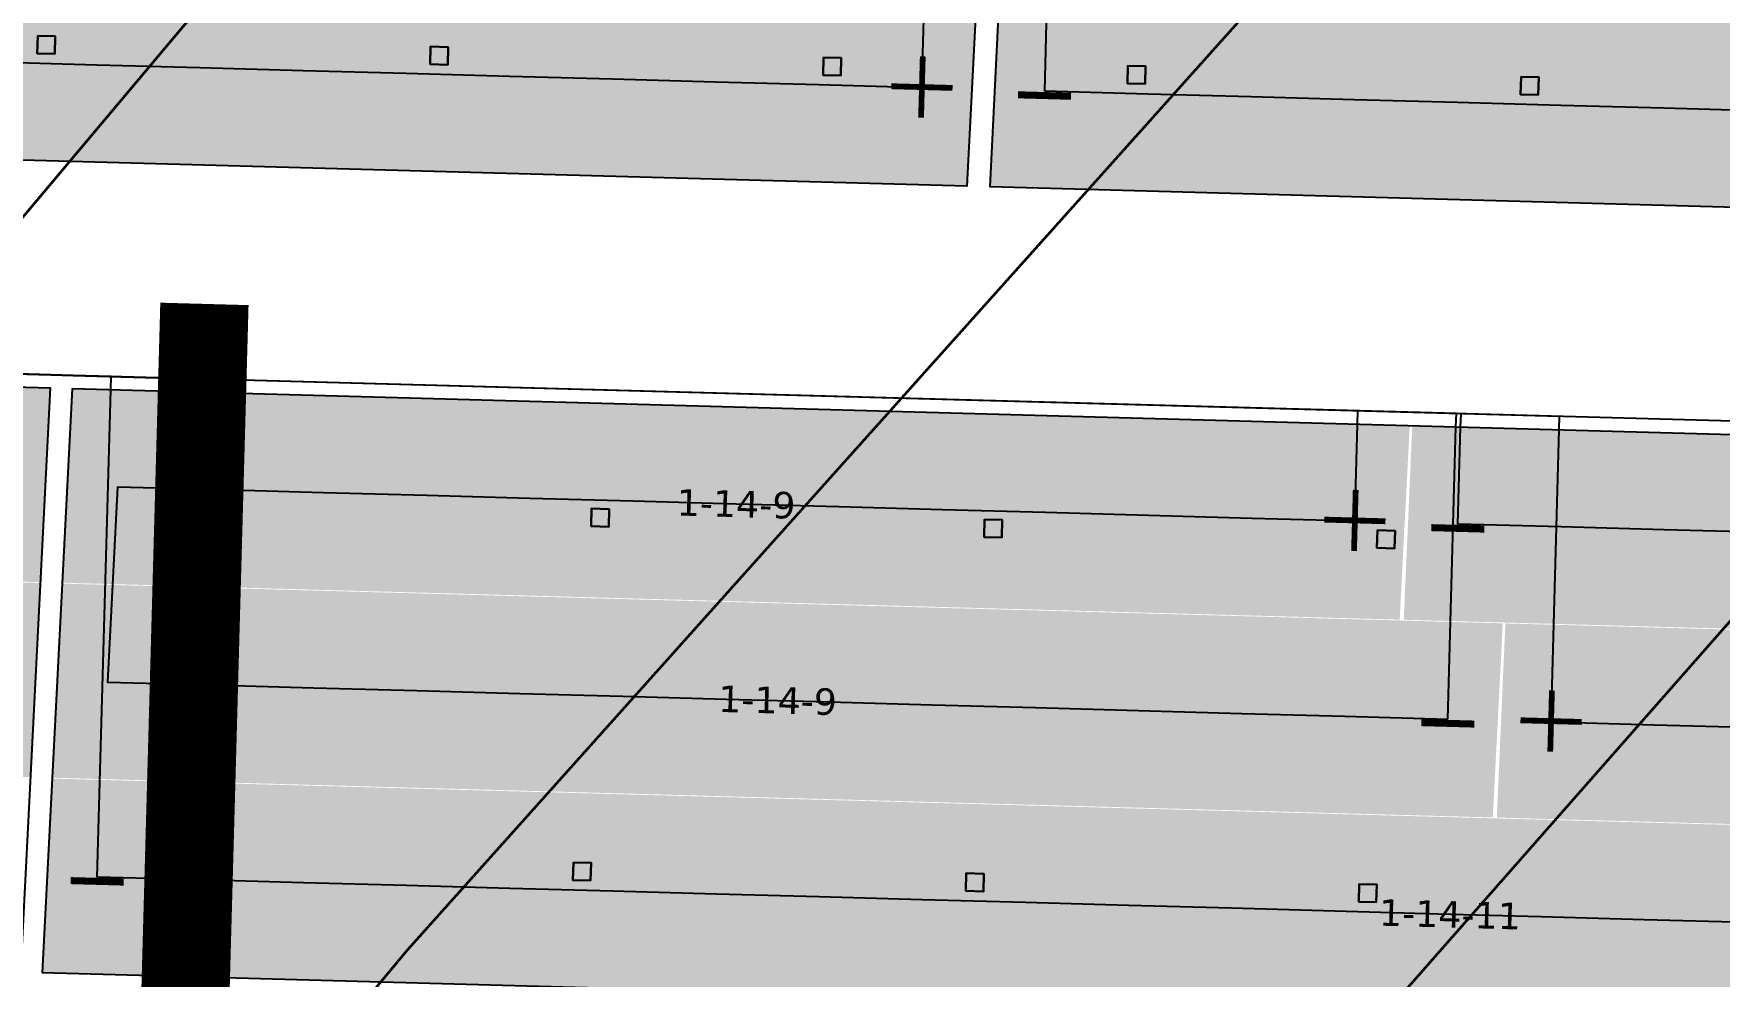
# Model space of a CAD drawing. Header units: metres. Extents: x 1477905 to 1478744, y 4202276 to 4202610.
# Drawn here: x 1478456.14 to 1478475.23, y 4202426.01 to 4202436.69 of the extents above; entities that cross this region are included whole.
import ezdxf

# ---------------------------------------------------------------- set-up
doc = ezdxf.new("R2010")
doc.units = ezdxf.units.M
doc.layers.add('Nouveau Terrain - CN - Courbes', color=22, linetype='Continuous', lineweight=0)
for name, color, linetype in [('PVcase Device Coloring', 7, 'Continuous'), ('PVcase Polarity Symbols', 7, 'Continuous'), ('PVcase Poles', 7, 'Continuous'), ('PVcase PV Modules (full frames)', 142, 'Continuous'), ('PVcase PV Modules (optimised)', 142, 'Continuous'), ('PVcase String Cables', 150, 'Continuous'), ('PVcase Stringing Numbers', 7, 'Continuous'), ('PVcase Strings', 92, 'Continuous'), ('PVcase Trenches', 7, 'Continuous')]:
    doc.layers.add(name, color=color, linetype=linetype)
doc.styles.get("Standard").update_dxf_attribs({"font": 'verdana.ttf'})
doc.styles.add('UBS-Style de texte', font='verdana.ttf')

# ---------------------------------------------------------------- blocks, each defined once
blk = doc.blocks.new('3P18@15DEG F FX ID2 PVBlock')
at = {"layer": 'PVcase PV Modules (optimised)', "color": 0}
blk.add_polyline3d([(0, 0, 1.773945735132677), (21.06698842950539, -0.5810537936249747, 1.773945735132684), (20.88445742833418, -7.198992669318526, 7.019385073192552e-15), (-0.182531001171211, -6.617938875693552, 0)], close=True, dxfattribs=at)

msp = doc.modelspace()

# ---------------------------------------------------------------- hatches: boundary and pattern name
at = {"layer": 'PVcase Device Coloring', "true_color": 0x1eec00, "transparency": 33554582}
for points in [[(1478435.10346122, 4202438.032741634), (1478434.990961875, 4202435.834628692), (1478466.710573231, 4202434.959762283), (1478466.823072577, 4202437.157875225)], [(1478467.072552169, 4202437.150994268), (1478466.980612468, 4202434.952314264), (1478498.769919615, 4202434.075525559), (1478498.861859315, 4202436.274205563)]]:
    msp.add_hatch(color=3, dxfattribs=at).paths.add_polyline_path(points, flags=0)
at = {"layer": 'PVcase Device Coloring', "true_color": 0x00ff40, "transparency": 33554582}
for points in [[(1478440.0127973, 4202433.125682625), (1478439.901172003, 4202430.927545574), (1478456.216612038, 4202430.477545408), (1478456.328237336, 4202432.675682458)], [(1478456.583138024, 4202432.668651978), (1478456.469852354, 4202430.470560722), (1478471.61335105, 4202430.052884157), (1478471.726636719, 4202432.250975412)], [(1478471.756076982, 4202432.250163413), (1478471.659186002, 4202430.051619972), (1478488.213130419, 4202429.59504156), (1478488.3100214, 4202431.793585001)], [(1478441.068844789, 4202430.885676772), (1478440.957219491, 4202428.687539722), (1478456.104496726, 4202428.269758941), (1478456.216122024, 4202430.467895991)], [(1478456.469355051, 4202430.460911507), (1478456.356069382, 4202428.262820251), (1478472.667439476, 4202427.812932338), (1478472.780725145, 4202430.011023593)], [(1478472.810165408, 4202430.010211593), (1478472.713274427, 4202427.811668153), (1478488.115814104, 4202427.386846919), (1478488.212705085, 4202429.585390359)], [(1478456.346182858, 4202428.253430002), (1478456.249291877, 4202426.054886562), (1478488.01849779, 4202425.178652277), (1478488.115388771, 4202427.377195718)]]:
    msp.add_hatch(color=100, dxfattribs=at).paths.add_polyline_path(points, flags=0)

# ---------------------------------------------------------------- linework, layer by layer
at = {"layer": 'Nouveau Terrain - CN - Courbes', "linetype": 'Continuous', "lineweight": 35}
for points in [[(1478371.904906568, 4202394.085181117, 69), (1478376.54700921, 4202394.075672243, 69), (1478391.539807126, 4202395.311456992, 69), (1478400.269800338, 4202397.321991656, 69), (1478408.689652274, 4202399.772030428, 69), (1478424.887139112, 4202406.04044107, 69), (1478438.98237093, 4202414.353590136, 69), (1478457.836714113, 4202436.769929189, 69), (1478460.210800517, 4202439.509695349, 69), (1478465.687096998, 4202446.209576218, 69), (1478472.501391835, 4202453.921978666, 69), (1478473.773514398, 4202455.135314297, 69), (1478475.676561897, 4202456.43033038, 69), (1478476.556634802, 4202457.597149555, 69), (1478477.221848826, 4202460.387904929, 69), (1478476.938526016, 4202460.801135812, 69), (1478475.746084739, 4202460.850672166, 69)], [(1478387.232329983, 4202386.094619704, 67), (1478390.908338942, 4202388.990672459, 67), (1478394.47325859, 4202390.825382657, 67), (1478403.84511512, 4202393.310762256, 67), (1478406.848609371, 4202393.746526284, 67), (1478419.865804031, 4202397.782705342, 67), (1478421.240200262, 4202398.136099674, 67), (1478435.962054715, 4202405.513392548, 67), (1478437.087439957, 4202405.888138734, 67), (1478450.501439546, 4202402.302026521, 67), (1478451.480135427, 4202402.868218603, 67), (1478459.843731548, 4202412.131789844, 67), (1478463.308035592, 4202416.60683128, 67), (1478463.581035824, 4202416.653115184, 67), (1478482.375803458, 4202438.020804289, 67), (1478497.450971379, 4202448.386024848, 67), (1478505.261635727, 4202457.458648583, 67), (1478506.615047561, 4202458.523228514, 67), (1478512.302633515, 4202459.35741089, 67)], [(1478382.674951955, 4202393.064972125, 68), (1478392.160012456, 4202393.915539281, 68), (1478408.572602311, 4202397.695391111, 68), (1478411.005924529, 4202398.345791377, 68), (1478424.425779848, 4202403.867494396, 68), (1478429.207365926, 4202406.60018896, 68), (1478439.759842597, 4202413.003954636, 68), (1478442.229096557, 4202413.551373658, 68), (1478448.473699888, 4202411.585819535, 68), (1478451.987202559, 4202415.68831224, 68), (1478451.533455446, 4202415.710749501, 68), (1478460.384080741, 4202426.321204039, 68), (1478480.902368245, 4202449.234239168, 68), (1478483.493196187, 4202452.662001734, 68), (1478486.112530289, 4202454.424431515, 68), (1478486.203066048, 4202455.292994858, 68), (1478486.093835264, 4202455.643218388, 68), (1478487.074422432, 4202456.74510361, 68), (1478488.47562959, 4202457.155392223, 68), (1478492.289136846, 4202457.795992169, 68)]]:
    msp.add_polyline3d(points, dxfattribs=at)
at = {"layer": 'PVcase Poles'}
for points in [[(1478456.182827306, 4202436.464047712, 68.12134081460593), (1478456.188341458, 4202436.663971684, 68.12134081460593), (1478456.188341458, 4202436.663971684, 70.42946429148071), (1478456.182827306, 4202436.464047712, 70.3756659904789), (1478456.182827306, 4202436.464047712, 68.12134081460593), (1478456.382751276, 4202436.45853356, 68.12134081460593), (1478456.382751276, 4202436.45853356, 70.35800807319953), (1478456.182827306, 4202436.464047712, 70.3756659904789), (1478456.382751276, 4202436.45853356, 70.35800807319953), (1478456.388265429, 4202436.658457532, 70.41180637420136), (1478456.388265429, 4202436.658457532, 68.12134081460593), (1478456.382751276, 4202436.45853356, 68.12134081460593), (1478456.388265429, 4202436.658457532, 68.12134081460593), (1478456.188341458, 4202436.663971684, 68.12134081460593), (1478456.388265429, 4202436.658457532, 68.12134081460593), (1478456.388265429, 4202436.658457532, 70.41180637420136), (1478456.188341458, 4202436.663971684, 70.42946429148071)], [(1478460.63281815, 4202436.341311419, 67.72940739073111), (1478460.638332302, 4202436.541235391, 67.72940739073111), (1478460.638332302, 4202436.541235391, 70.03642702928536), (1478460.63281815, 4202436.341311419, 69.98262872828354), (1478460.63281815, 4202436.341311419, 67.72940739073111), (1478460.832742121, 4202436.335797267, 67.72940739073111), (1478460.832742121, 4202436.335797267, 69.96497081100418), (1478460.63281815, 4202436.341311419, 69.98262872828354), (1478460.832742121, 4202436.335797267, 69.96497081100418), (1478460.838256273, 4202436.535721239, 70.01876911200601), (1478460.838256273, 4202436.535721239, 67.72940739073111), (1478460.832742121, 4202436.335797267, 67.72940739073111), (1478460.838256273, 4202436.535721239, 67.72940739073111), (1478460.638332302, 4202436.541235391, 67.72940739073111), (1478460.838256273, 4202436.535721239, 67.72940739073111), (1478460.838256273, 4202436.535721239, 70.01876911200601), (1478460.638332302, 4202436.541235391, 70.03642702928536)], [(1478465.082808994, 4202436.218575126, 67.3428387258666), (1478465.088323147, 4202436.418499098, 67.3428387258666), (1478465.088323147, 4202436.418499098, 69.64338976709003), (1478465.082808994, 4202436.218575126, 69.5895914660882), (1478465.082808994, 4202436.218575126, 67.3428387258666), (1478465.282732965, 4202436.213060974, 67.3428387258666), (1478465.282732965, 4202436.213060974, 69.57193354880884), (1478465.082808994, 4202436.218575126, 69.5895914660882), (1478465.282732965, 4202436.213060974, 69.57193354880884), (1478465.288247118, 4202436.412984946, 69.62573184981066), (1478465.288247118, 4202436.412984946, 67.3428387258666), (1478465.282732965, 4202436.213060974, 67.3428387258666), (1478465.288247118, 4202436.412984946, 67.3428387258666), (1478465.088323147, 4202436.418499098, 67.3428387258666), (1478465.288247118, 4202436.412984946, 67.3428387258666), (1478465.288247118, 4202436.412984946, 69.62573184981066), (1478465.088323147, 4202436.418499098, 69.64338976709003)], [(1478468.529581583, 4202436.123508844, 67.0504556573604), (1478468.535095735, 4202436.323432815, 67.0504556573604), (1478468.535095735, 4202436.323432815, 69.35102786013412), (1478468.529581583, 4202436.123508844, 69.2972632024523), (1478468.529581583, 4202436.123508844, 67.0504556573604), (1478468.729505553, 4202436.117994691, 67.0504556573604), (1478468.729505553, 4202436.117994691, 69.28109536379439), (1478468.529581583, 4202436.123508844, 69.2972632024523), (1478468.729505553, 4202436.117994691, 69.28109536379439), (1478468.735019706, 4202436.317918663, 69.3348600214762), (1478468.735019706, 4202436.317918663, 67.0504556573604), (1478468.729505553, 4202436.117994691, 67.0504556573604), (1478468.735019706, 4202436.317918663, 67.0504556573604), (1478468.535095735, 4202436.323432815, 67.0504556573604), (1478468.735019706, 4202436.317918663, 67.0504556573604), (1478468.735019706, 4202436.317918663, 69.3348600214762), (1478468.535095735, 4202436.323432815, 69.35102786013412)], [(1478472.982357016, 4202436.000695749, 66.66012658117215), (1478472.987871168, 4202436.200619721, 66.66012658117215), (1478472.987871168, 4202436.200619721, 68.9909321980295), (1478472.982357016, 4202436.000695749, 68.93716754034769), (1478472.982357016, 4202436.000695749, 66.66012658117215), (1478473.182280986, 4202435.995181597, 66.66012658117215), (1478473.182280986, 4202435.995181597, 68.92099970168977), (1478472.982357016, 4202436.000695749, 68.93716754034769), (1478473.182280986, 4202435.995181597, 68.92099970168977), (1478473.187795139, 4202436.195105569, 68.97476435937159), (1478473.187795139, 4202436.195105569, 66.66012658117215), (1478473.182280986, 4202435.995181597, 66.66012658117215), (1478473.187795139, 4202436.195105569, 66.66012658117215), (1478472.987871168, 4202436.200619721, 66.66012658117215), (1478473.187795139, 4202436.195105569, 66.66012658117215), (1478473.187795139, 4202436.195105569, 68.97476435937159), (1478472.987871168, 4202436.200619721, 68.9909321980295)], [(1478458.006699365, 4202431.232857496, 67.57535540852875), (1478458.012213517, 4202431.432781468, 67.57535540852875), (1478458.012213517, 4202431.432781468, 70.66064197944841), (1478458.006699365, 4202431.232857496, 70.6068372672337), (1478458.006699365, 4202431.232857496, 67.57535540852875), (1478458.206623336, 4202431.227343344, 67.57535540852875), (1478458.206623336, 4202431.227343344, 70.58890933844445), (1478458.006699365, 4202431.232857496, 70.6068372672337), (1478458.206623336, 4202431.227343344, 70.58890933844445), (1478458.212137488, 4202431.427267316, 70.64271405065917), (1478458.212137488, 4202431.427267316, 67.57535540852875), (1478458.206623336, 4202431.227343344, 67.57535540852875), (1478458.212137488, 4202431.427267316, 67.57535540852875), (1478458.012213517, 4202431.432781468, 67.57535540852875), (1478458.212137488, 4202431.427267316, 67.57535540852875), (1478458.212137488, 4202431.427267316, 70.64271405065917), (1478458.012213517, 4202431.432781468, 70.66064197944841)], [(1478462.456159961, 4202431.110135829, 67.18514980638582), (1478462.461674114, 4202431.310059801, 67.18514980638582), (1478462.461674114, 4202431.310059801, 70.26164223830975), (1478462.456159961, 4202431.110135829, 70.20783752609503), (1478462.456159961, 4202431.110135829, 67.18514980638582), (1478462.656083932, 4202431.104621677, 67.18514980638582), (1478462.656083932, 4202431.104621677, 70.18990959730579), (1478462.456159961, 4202431.110135829, 70.20783752609503), (1478462.656083932, 4202431.104621677, 70.18990959730579), (1478462.661598084, 4202431.304545648, 70.24371430952051), (1478462.661598084, 4202431.304545648, 67.18514980638582), (1478462.656083932, 4202431.104621677, 67.18514980638582), (1478462.661598084, 4202431.304545648, 67.18514980638582), (1478462.461674114, 4202431.310059801, 67.18514980638582), (1478462.661598084, 4202431.304545648, 67.18514980638582), (1478462.661598084, 4202431.304545648, 70.24371430952051), (1478462.461674114, 4202431.310059801, 70.26164223830975)], [(1478466.905620558, 4202430.987414161, 66.798414861586), (1478466.91113471, 4202431.187338132, 66.798414861586), (1478466.91113471, 4202431.187338132, 69.86264249691833), (1478466.905620558, 4202430.987414161, 69.80883778470361), (1478466.905620558, 4202430.987414161, 66.798414861586), (1478467.105544528, 4202430.981900008, 66.798414861586), (1478467.105544528, 4202430.981900008, 69.79090985591438), (1478466.905620558, 4202430.987414161, 69.80883778470361), (1478467.105544528, 4202430.981900008, 69.79090985591438), (1478467.111058681, 4202431.18182398, 69.84471456812909), (1478467.111058681, 4202431.18182398, 66.798414861586), (1478467.105544528, 4202430.981900008, 66.798414861586), (1478467.111058681, 4202431.18182398, 66.798414861586), (1478466.91113471, 4202431.187338132, 66.798414861586), (1478467.111058681, 4202431.18182398, 66.798414861586), (1478467.111058681, 4202431.18182398, 69.84471456812909), (1478466.91113471, 4202431.187338132, 69.86264249691833)], [(1478471.355081154, 4202430.864692493, 66.40659725672454), (1478471.360595307, 4202431.064616465, 66.40659725672454), (1478471.360595307, 4202431.064616465, 69.46364275576053), (1478471.355081154, 4202430.864692493, 69.40983804354582), (1478471.355081154, 4202430.864692493, 66.40659725672454), (1478471.555005125, 4202430.859178341, 66.40659725672454), (1478471.555005125, 4202430.859178341, 69.39191011475657), (1478471.355081154, 4202430.864692493, 69.40983804354582), (1478471.555005125, 4202430.859178341, 69.39191011475657), (1478471.560519277, 4202431.059102313, 69.4457148269713), (1478471.560519277, 4202431.059102313, 66.40659725672454), (1478471.555005125, 4202430.859178341, 66.40659725672454), (1478471.560519277, 4202431.059102313, 66.40659725672454), (1478471.360595307, 4202431.064616465, 66.40659725672454), (1478471.560519277, 4202431.059102313, 66.40659725672454), (1478471.560519277, 4202431.059102313, 69.4457148269713), (1478471.360595307, 4202431.064616465, 69.46364275576053)], [(1478457.800194571, 4202427.226027812, 67.29361455257305), (1478457.805708723, 4202427.425951784, 67.29361455257305), (1478457.805708723, 4202427.425951784, 69.59018984757584), (1478457.800194571, 4202427.226027812, 69.53638513536113), (1478457.800194571, 4202427.226027812, 67.29361455257305), (1478458.000118542, 4202427.22051366, 67.29361455257305), (1478458.000118542, 4202427.22051366, 69.51845720657188), (1478457.800194571, 4202427.226027812, 69.53638513536113), (1478458.000118542, 4202427.22051366, 69.51845720657188), (1478458.005632694, 4202427.420437631, 69.5722619187866), (1478458.005632694, 4202427.420437631, 67.29361455257305), (1478458.000118542, 4202427.22051366, 67.29361455257305), (1478458.005632694, 4202427.420437631, 67.29361455257305), (1478457.805708723, 4202427.425951784, 67.29361455257305), (1478458.005632694, 4202427.420437631, 67.29361455257305), (1478458.005632694, 4202427.420437631, 69.5722619187866), (1478457.805708723, 4202427.425951784, 69.59018984757584)], [(1478462.249655167, 4202427.103306144, 66.89970815384245), (1478462.255169319, 4202427.303230116, 66.89970815384245), (1478462.255169319, 4202427.303230116, 69.19119010645632), (1478462.249655167, 4202427.103306144, 69.13738539424159), (1478462.249655167, 4202427.103306144, 66.89970815384245), (1478462.449579138, 4202427.097791992, 66.89970815384245), (1478462.449579138, 4202427.097791992, 69.11945746545236), (1478462.249655167, 4202427.103306144, 69.13738539424159), (1478462.449579138, 4202427.097791992, 69.11945746545236), (1478462.45509329, 4202427.297715964, 69.17326217766707), (1478462.45509329, 4202427.297715964, 66.89970815384245), (1478462.449579138, 4202427.097791992, 66.89970815384245), (1478462.45509329, 4202427.297715964, 66.89970815384245), (1478462.255169319, 4202427.303230116, 66.89970815384245), (1478462.45509329, 4202427.297715964, 66.89970815384245), (1478462.45509329, 4202427.297715964, 69.17326217766707), (1478462.255169319, 4202427.303230116, 69.19119010645632)], [(1478466.699115763, 4202426.980584476, 66.51063092142809), (1478466.704629916, 4202427.180508448, 66.51063092142809), (1478466.704629916, 4202427.180508448, 68.7921903650649), (1478466.699115763, 4202426.980584476, 68.73838565285018), (1478466.699115763, 4202426.980584476, 66.51063092142809), (1478466.899039734, 4202426.975070324, 66.51063092142809), (1478466.899039734, 4202426.975070324, 68.72045772406094), (1478466.699115763, 4202426.980584476, 68.73838565285018), (1478466.899039734, 4202426.975070324, 68.72045772406094), (1478466.904553886, 4202427.174994295, 68.77426243627565), (1478466.904553886, 4202427.174994295, 66.51063092142809), (1478466.899039734, 4202426.975070324, 66.51063092142809), (1478466.904553886, 4202427.174994295, 66.51063092142809), (1478466.704629916, 4202427.180508448, 66.51063092142809), (1478466.904553886, 4202427.174994295, 66.51063092142809), (1478466.904553886, 4202427.174994295, 68.77426243627565), (1478466.704629916, 4202427.180508448, 68.7921903650649)], [(1478471.14857636, 4202426.857862809, 66.11986949573281), (1478471.154090512, 4202427.05778678, 66.11986949573281), (1478471.154090512, 4202427.05778678, 68.39319062390709), (1478471.14857636, 4202426.857862809, 68.33938591169237), (1478471.14857636, 4202426.857862809, 66.11986949573281), (1478471.34850033, 4202426.852348656, 66.11986949573281), (1478471.34850033, 4202426.852348656, 68.32145798290314), (1478471.14857636, 4202426.857862809, 68.33938591169237), (1478471.34850033, 4202426.852348656, 68.32145798290314), (1478471.354014483, 4202427.052272628, 68.37526269511785), (1478471.354014483, 4202427.052272628, 66.11986949573281), (1478471.34850033, 4202426.852348656, 66.11986949573281), (1478471.354014483, 4202427.052272628, 66.11986949573281), (1478471.154090512, 4202427.05778678, 66.11986949573281), (1478471.354014483, 4202427.052272628, 66.11986949573281), (1478471.354014483, 4202427.052272628, 68.37526269511785), (1478471.154090512, 4202427.05778678, 68.39319062390709)]]:
    msp.add_polyline3d(points, dxfattribs=at)
at = {"layer": 'PVcase String Cables'}
for points in [[(1478466.202234672, 4202436.074390801, 69.45997681481884), (1478466.354432611, 4202441.592558391, 70.94488149424174), (1478466.358568226, 4202441.742501431, 70.94519358200799), (1478446.071371821, 4202442.30204758, 72.73702291638509), (1478445.803564531, 4202442.309434039, 72.7605010587794), (1478424.80088421, 4202442.888714124, 74.40594292057258), (1478424.494120179, 4202442.897175059, 74.4256693087413), (1478403.45013783, 4202443.477594306, 75.41032428569103), (1478403.18036219, 4202443.485035054, 75.42080560662806), (1478382.126851171, 4202444.065717114, 76.17453442216315), (1478381.840358193, 4202444.073618948, 76.18314753144931), (1478360.775929468, 4202444.654602132, 76.51166850085247), (1478360.522577693, 4202444.66158989, 76.51189248825186), (1478339.881851294, 4202445.230886836, 76.79454619839572)], [(1478467.592568268, 4202436.036043668, 69.3423383011545), (1478467.744766206, 4202441.55421126, 70.82631438061088), (1478467.748901822, 4202441.704154299, 70.8265761828714), (1478467.306336876, 4202441.716360792, 70.86236638150851), (1478467.056728063, 4202441.723245313, 70.88352989767803), (1478446.071371821, 4202442.30204758, 72.73702291638509), (1478445.803564531, 4202442.309434039, 72.7605010587794), (1478424.80088421, 4202442.888714124, 74.40594292057258), (1478424.494120179, 4202442.897175059, 74.4256693087413), (1478403.45013783, 4202443.477594306, 75.41032428569103), (1478403.18036219, 4202443.485035054, 75.42080560662806), (1478382.126851171, 4202444.065717114, 76.17453442216315), (1478381.840358193, 4202444.073618948, 76.18314753144931), (1478360.775929468, 4202444.654602132, 76.51166850085247), (1478360.522577693, 4202444.66158989, 76.51189248825186), (1478339.881851294, 4202445.230886836, 76.79454619839572)], [(1478471.105472927, 4202431.167499976, 69.51253268815657), (1478471.13580599, 4202432.267271261, 69.80850958866061), (1478471.139941606, 4202432.4172143, 69.80883125548007), (1478456.590860719, 4202432.818496075, 71.11350164944335), (1478456.335846844, 4202432.825529675, 71.13655079202223), (1478435.347755606, 4202433.404407375, 72.95878892239764), (1478435.040720615, 4202433.412875784, 72.9812509305466), (1478414.005574829, 4202433.993051308, 74.13955276937888), (1478413.72650541, 4202434.00074839, 74.15125363802694), (1478392.675444939, 4202434.581362861, 74.97062224059476), (1478392.399086598, 4202434.588985168, 74.9808703422818), (1478371.338314589, 4202435.169867496, 75.49281086919423), (1478371.060540808, 4202435.177528843, 75.49677146963754), (1478349.994391164, 4202435.758559492, 75.68483412742162), (1478349.745420294, 4202435.765426419, 75.69530974273171), (1478339.660408163, 4202436.043583617, 76.0200912943735)], [(1478472.159561353, 4202428.927548157, 68.81799223616373), (1478472.250826854, 4202432.236517596, 69.70852150547911), (1478472.254962469, 4202432.386460635, 69.708843172299), (1478456.590860719, 4202432.818496074, 71.11350164943906), (1478456.335846844, 4202432.825529674, 71.13655079201813), (1478435.347755606, 4202433.404407375, 72.95878892239764), (1478435.040720615, 4202433.412875784, 72.9812509305466), (1478414.005574829, 4202433.993051307, 74.1395527693767), (1478413.72650541, 4202434.00074839, 74.15125363802694), (1478392.675444939, 4202434.581362861, 74.97062224059476), (1478392.399086598, 4202434.588985168, 74.9808703422818), (1478371.338314589, 4202435.169867496, 75.49281086919423), (1478371.060540808, 4202435.177528843, 75.49677146963754), (1478349.994391164, 4202435.758559492, 75.68483412742162), (1478349.745420294, 4202435.765426419, 75.69530974273171), (1478339.660408163, 4202436.043583617, 76.0200912943735)], [(1478503.128136204, 4202430.284275019, 67.40841836694196), (1478503.158469266, 4202431.384046304, 67.70355591983987), (1478503.162604882, 4202431.533989356, 67.70364930231757), (1478499.099031662, 4202431.646067767, 67.89970803800979), (1478498.849660655, 4202431.65294573, 67.91239470140185), (1478477.822503746, 4202432.232900911, 69.20775154736258), (1478477.573716408, 4202432.239762777, 69.2318906520581), (1478456.590860719, 4202432.818496075, 71.11350164944335), (1478456.335846844, 4202432.825529675, 71.13655079202223), (1478435.347755606, 4202433.404407376, 72.95878892240175), (1478435.040720615, 4202433.412875784, 72.9812509305466), (1478414.005574829, 4202433.993051308, 74.13955276937888), (1478413.72650541, 4202434.00074839, 74.15125363802694), (1478392.675444939, 4202434.581362861, 74.97062224059476), (1478392.399086598, 4202434.588985168, 74.9808703422818), (1478371.338314589, 4202435.169867496, 75.49281086919423), (1478371.060540808, 4202435.177528843, 75.49677146963754), (1478349.994391164, 4202435.758559492, 75.68483412742162), (1478349.745420294, 4202435.765426419, 75.69530974273171), (1478339.660408163, 4202436.043583617, 76.0200912943735)], [(1478504.20988004, 4202428.043560429, 66.7604203714471), (1478504.30114554, 4202431.352529868, 67.64842422825078), (1478504.305281156, 4202431.50247292, 67.64851761072848), (1478499.099031662, 4202431.646067766, 67.89970803800797), (1478498.849660655, 4202431.65294573, 67.91239470140185), (1478477.822503746, 4202432.232900911, 69.20775154736258), (1478477.573716408, 4202432.239762776, 69.2318906520538), (1478456.590860719, 4202432.818496075, 71.11350164944335), (1478456.335846844, 4202432.825529674, 71.13655079201813), (1478435.347755606, 4202433.404407375, 72.95878892239764), (1478435.040720615, 4202433.412875784, 72.9812509305466), (1478414.005574829, 4202433.993051307, 74.1395527693767), (1478413.72650541, 4202434.00074839, 74.15125363802694), (1478392.675444939, 4202434.581362861, 74.97062224059476), (1478392.399086598, 4202434.588985168, 74.9808703422818), (1478371.338314589, 4202435.169867496, 75.49281086919423), (1478371.060540808, 4202435.177528843, 75.49677146963754), (1478349.994391164, 4202435.758559492, 75.68483412742162), (1478349.745420294, 4202435.765426419, 75.69530974273171), (1478339.660408163, 4202436.043583617, 76.0200912943735)], [(1478505.381072772, 4202428.011257474, 66.70391282185143), (1478505.472338272, 4202431.320226913, 67.59191667841536), (1478505.476473888, 4202431.470169966, 67.59201006088365), (1478499.099031662, 4202431.646067767, 67.89970803800979), (1478498.849660655, 4202431.65294573, 67.91239470140185), (1478477.822503746, 4202432.232900911, 69.20775154736258), (1478477.573716408, 4202432.239762776, 69.2318906520538), (1478456.590860719, 4202432.818496075, 71.11350164944335), (1478456.335846844, 4202432.825529675, 71.13655079202223), (1478435.347755606, 4202433.404407376, 72.95878892240175), (1478435.040720615, 4202433.412875784, 72.9812509305466), (1478414.005574829, 4202433.993051308, 74.13955276937888), (1478413.72650541, 4202434.00074839, 74.15125363802694), (1478392.675444939, 4202434.581362861, 74.97062224059476), (1478392.399086598, 4202434.588985168, 74.9808703422818), (1478371.338314589, 4202435.169867496, 75.49281086919423), (1478371.060540808, 4202435.177528843, 75.49677146963754), (1478349.994391164, 4202435.758559492, 75.68483412742162), (1478349.745420294, 4202435.765426419, 75.69530974273171), (1478339.660408163, 4202436.043583617, 76.0200912943735)], [(1478504.299328936, 4202430.251972063, 67.35191081709532), (1478504.329661999, 4202431.351743349, 67.64704836997078), (1478504.333797615, 4202431.501686401, 67.64714175244835), (1478499.099031662, 4202431.646067766, 67.89970803800797), (1478498.849660655, 4202431.65294573, 67.91239470140185), (1478477.822503746, 4202432.232900911, 69.20775154736258), (1478477.573716408, 4202432.239762776, 69.2318906520538), (1478456.590860719, 4202432.818496074, 71.11350164943906), (1478456.335846844, 4202432.825529674, 71.13655079201813), (1478435.347755606, 4202433.404407375, 72.95878892239764), (1478435.040720615, 4202433.412875784, 72.9812509305466), (1478414.005574829, 4202433.993051307, 74.1395527693767), (1478413.72650541, 4202434.00074839, 74.15125363802694), (1478392.675444939, 4202434.581362861, 74.97062224059476), (1478392.399086598, 4202434.588985168, 74.9808703422818), (1478371.338314589, 4202435.169867496, 75.49281086919423), (1478371.060540808, 4202435.177528843, 75.49677146963754), (1478349.994391164, 4202435.758559492, 75.68483412742162), (1478349.745420294, 4202435.765426419, 75.69530974273171), (1478339.660408163, 4202436.043583617, 76.0200912943735)], [(1478473.327432751, 4202428.895336809, 68.7132648483956), (1478473.418698252, 4202432.204306247, 69.60379411758346), (1478473.422833868, 4202432.354249287, 69.6041157844115), (1478456.590860719, 4202432.818496075, 71.11350164944335), (1478456.335846844, 4202432.825529675, 71.13655079202223), (1478435.347755606, 4202433.404407376, 72.95878892240175), (1478435.040720615, 4202433.412875784, 72.9812509305466), (1478414.005574829, 4202433.993051308, 74.13955276937888), (1478413.72650541, 4202434.00074839, 74.15125363802694), (1478392.675444939, 4202434.581362861, 74.97062224059476), (1478392.399086598, 4202434.588985168, 74.9808703422818), (1478371.338314589, 4202435.169867496, 75.49281086919423), (1478371.060540808, 4202435.177528843, 75.49677146963754), (1478349.994391164, 4202435.758559492, 75.68483412742162), (1478349.745420294, 4202435.765426419, 75.69530974273171), (1478339.660408163, 4202436.043583617, 76.0200912943735)], [(1478472.273344326, 4202431.135288628, 69.40780530026322), (1478472.303677388, 4202432.235059912, 69.70378220076726), (1478472.307813004, 4202432.385002952, 69.70410386759103), (1478456.590860719, 4202432.818496075, 71.11350164944335), (1478456.335846844, 4202432.825529675, 71.13655079202223), (1478435.347755606, 4202433.404407376, 72.95878892240175), (1478435.040720615, 4202433.412875784, 72.9812509305466), (1478414.005574829, 4202433.993051308, 74.13955276937888), (1478413.72650541, 4202434.00074839, 74.15125363802694), (1478392.675444939, 4202434.581362861, 74.97062224059476), (1478392.399086598, 4202434.588985168, 74.9808703422818), (1478371.338314589, 4202435.169867496, 75.49281086919423), (1478371.060540808, 4202435.177528843, 75.49677146963754), (1478349.994391164, 4202435.758559492, 75.68483412742162), (1478349.745420294, 4202435.765426419, 75.69530974273171), (1478339.660408163, 4202436.043583617, 76.0200912943735)], [(1478519.345936662, 4202425.415210378, 65.43433177781404), (1478519.4981346, 4202430.933377972, 66.91520193849198), (1478519.502270217, 4202431.083321031, 66.91529532097287), (1478499.099031662, 4202431.646067767, 67.89970803800979), (1478498.849660655, 4202431.65294573, 67.91239470140185), (1478477.822503746, 4202432.232900911, 69.20775154736258), (1478477.573716408, 4202432.239762776, 69.2318906520538), (1478456.590860719, 4202432.818496075, 71.11350164944335), (1478456.335846844, 4202432.825529675, 71.13655079202223), (1478435.347755606, 4202433.404407375, 72.95878892239764), (1478435.040720615, 4202433.412875784, 72.9812509305466), (1478414.005574829, 4202433.993051308, 74.13955276937888), (1478413.72650541, 4202434.00074839, 74.15125363802694), (1478392.675444939, 4202434.581362861, 74.97062224059476), (1478392.399086598, 4202434.588985168, 74.9808703422818), (1478371.338314589, 4202435.169867496, 75.49281086919423), (1478371.060540808, 4202435.177528843, 75.49677146963754), (1478349.994391164, 4202435.758559492, 75.68483412742162), (1478349.745420294, 4202435.765426419, 75.69530974273171), (1478339.660408163, 4202436.043583617, 76.0200912943735)], [(1478488.671567579, 4202426.261247706, 67.04767020350816), (1478488.823765517, 4202431.779415296, 68.52962298573195), (1478488.827901133, 4202431.929358342, 68.52977511384454), (1478477.822503746, 4202432.232900911, 69.20775154736258), (1478477.573716408, 4202432.239762776, 69.2318906520538), (1478456.590860719, 4202432.818496075, 71.11350164944335), (1478456.335846844, 4202432.825529675, 71.13655079202223), (1478435.347755606, 4202433.404407375, 72.95878892239764), (1478435.040720615, 4202433.412875784, 72.9812509305466), (1478414.005574829, 4202433.993051308, 74.13955276937888), (1478413.72650541, 4202434.00074839, 74.15125363802694), (1478392.675444939, 4202434.581362861, 74.97062224059476), (1478392.399086598, 4202434.588985168, 74.9808703422818), (1478371.338314589, 4202435.169867496, 75.49281086919423), (1478371.060540808, 4202435.177528843, 75.49677146963754), (1478349.994391164, 4202435.758559492, 75.68483412742162), (1478349.745420294, 4202435.765426419, 75.69530974273171), (1478339.660408163, 4202436.043583617, 76.0200912943735)], [(1478487.501230447, 4202426.293527062, 67.11976764478585), (1478487.653428385, 4202431.811694654, 68.60172042727548), (1478487.657564001, 4202431.961637698, 68.60187255538574), (1478477.822503746, 4202432.232900912, 69.20775154736509), (1478477.573716408, 4202432.239762777, 69.2318906520581), (1478456.590860719, 4202432.818496075, 71.11350164944335), (1478456.335846844, 4202432.825529675, 71.13655079202223), (1478435.347755606, 4202433.404407376, 72.95878892240175), (1478435.040720615, 4202433.412875784, 72.9812509305466), (1478414.005574829, 4202433.993051308, 74.13955276937888), (1478413.72650541, 4202434.00074839, 74.15125363802694), (1478392.675444939, 4202434.581362861, 74.97062224059476), (1478392.399086598, 4202434.588985168, 74.9808703422818), (1478371.338314589, 4202435.169867496, 75.49281086919423), (1478371.060540808, 4202435.177528843, 75.49677146963754), (1478349.994391164, 4202435.758559492, 75.68483412742162), (1478349.745420294, 4202435.765426419, 75.69530974273171), (1478339.660408163, 4202436.043583617, 76.0200912943735)], [(1478456.863450201, 4202427.138555218, 69.5896352150162), (1478457.015648139, 4202432.656722809, 71.0747168528671), (1478457.019783755, 4202432.806665841, 71.07503851967732), (1478456.590860719, 4202432.818496074, 71.11350164943906), (1478456.335846843, 4202432.825529673, 71.13655079203423), (1478435.347755606, 4202433.404407375, 72.95878892241375), (1478435.040720615, 4202433.412875783, 72.98125093054442), (1478414.005574829, 4202433.993051307, 74.1395527693767), (1478413.72650541, 4202434.000748389, 74.15125363802557), (1478392.675444939, 4202434.58136286, 74.9706222405934), (1478392.399086598, 4202434.588985168, 74.98087034228746), (1478371.338314589, 4202435.169867496, 75.49281086919423), (1478371.060540808, 4202435.177528842, 75.4967714696373), (1478349.994391164, 4202435.758559492, 75.68483412742162), (1478349.745420294, 4202435.765426419, 75.69530974273171), (1478339.660408163, 4202436.043583617, 76.0200912943735)], [(1478339.660408163, 4202436.043583617, 76.0200912943735), (1478349.745420294, 4202435.765426419, 75.69530974273171), (1478349.994391164, 4202435.758559492, 75.68483412742162), (1478371.060540808, 4202435.177528843, 75.49677146963754), (1478371.338314589, 4202435.169867496, 75.49281086919423), (1478392.399086598, 4202434.588985168, 74.9808703422818), (1478392.675444939, 4202434.581362861, 74.97062224059476), (1478413.72650541, 4202434.00074839, 74.15125363802694), (1478414.005574829, 4202433.993051308, 74.13955276937888), (1478435.040720615, 4202433.412875784, 72.9812509305466), (1478435.347755606, 4202433.404407376, 72.95878892240175), (1478456.335846844, 4202432.825529675, 71.13655079202223), (1478456.590860719, 4202432.818496075, 71.11350164944335), (1478457.953405293, 4202432.780915398, 70.99131719120633), (1478457.953405293, 4202432.780915398, 67.89605322179095), (1478457.890513572, 4202430.50068047, 67.73212957208149), (1478457.827621851, 4202428.220445542, 67.56652980284153), (1478457.76473013, 4202425.940210612, 67.4035491288363), (1478457.70183841, 4202423.659975684, 67.24089141096175), (1478457.795126071, 4202423.657402694, 67.23245190847813), (1478457.795126071, 4202423.657402694, 70.33546205716722), (1478472.335994561, 4202423.256347399, 68.9596465500219), (1478472.331858946, 4202423.106404414, 68.95928860253052), (1478472.301525884, 4202422.006633131, 68.66317808742124)], [(1478339.660408163, 4202436.043583617, 76.0200912943735), (1478349.745420294, 4202435.765426419, 75.69530974273171), (1478349.994391164, 4202435.758559492, 75.68483412742162), (1478371.060540808, 4202435.177528843, 75.49677146963754), (1478371.338314589, 4202435.169867496, 75.49281086919423), (1478392.399086598, 4202434.588985168, 74.9808703422818), (1478392.675444939, 4202434.581362861, 74.97062224059476), (1478413.72650541, 4202434.00074839, 74.15125363802694), (1478414.005574829, 4202433.993051308, 74.13955276937888), (1478435.040720615, 4202433.412875784, 72.9812509305466), (1478435.347755606, 4202433.404407376, 72.95878892240175), (1478456.335846844, 4202432.825529675, 71.13655079202223), (1478456.590860719, 4202432.818496075, 71.11350164944335), (1478457.953405293, 4202432.780915398, 70.99131719120633), (1478457.953405293, 4202432.780915398, 67.89605322179095), (1478457.890513572, 4202430.50068047, 67.73212957208149), (1478457.827621851, 4202428.220445542, 67.56652980284153), (1478457.76473013, 4202425.940210613, 67.40354912890533), (1478457.70183841, 4202423.659975685, 67.24089141103045), (1478457.795126072, 4202423.657402695, 67.23245190852623), (1478457.795126072, 4202423.657402695, 70.33546205714987), (1478473.447600131, 4202423.225687933, 68.8544696012095), (1478473.443464516, 4202423.075744947, 68.85411165373547), (1478473.352199016, 4202419.76677551, 67.96318036724146)], [(1478339.660408163, 4202436.043583617, 76.0200912943735), (1478349.745420294, 4202435.765426419, 75.69530974273171), (1478349.994391164, 4202435.758559492, 75.68483412742162), (1478371.060540808, 4202435.177528843, 75.49677146963754), (1478371.338314589, 4202435.169867496, 75.49281086919423), (1478392.399086598, 4202434.588985168, 74.9808703422818), (1478392.675444939, 4202434.581362861, 74.97062224059476), (1478413.72650541, 4202434.00074839, 74.15125363802694), (1478414.005574829, 4202433.993051308, 74.13955276937888), (1478435.040720615, 4202433.412875784, 72.9812509305466), (1478435.347755606, 4202433.404407376, 72.95878892240175), (1478456.335846844, 4202432.825529675, 71.13655079202223), (1478456.590860719, 4202432.818496075, 71.11350164944335), (1478457.953405293, 4202432.780915398, 70.99131719120633), (1478457.953405293, 4202432.780915398, 67.89605322179095), (1478457.890513572, 4202430.50068047, 67.73212957208149), (1478457.827621851, 4202428.220445542, 67.56652980284153), (1478457.76473013, 4202425.940210612, 67.4035491288363), (1478457.70183841, 4202423.659975684, 67.24089141096175), (1478457.795126071, 4202423.657402694, 67.23245190847813), (1478457.795126071, 4202423.657402694, 70.33546205716722), (1478478.7685136, 4202423.07893052, 68.35101994359718)], [(1478339.660408163, 4202436.043583617, 76.0200912943735), (1478349.745420294, 4202435.765426419, 75.69530974273171), (1478349.994391164, 4202435.758559492, 75.68483412742162), (1478371.060540808, 4202435.177528843, 75.49677146963754), (1478371.338314589, 4202435.169867496, 75.49281086919423), (1478392.399086598, 4202434.588985168, 74.9808703422818), (1478392.675444939, 4202434.581362861, 74.97062224059476), (1478413.72650541, 4202434.00074839, 74.15125363802694), (1478414.005574829, 4202433.993051308, 74.13955276937888), (1478435.040720615, 4202433.412875784, 72.9812509305466), (1478435.347755606, 4202433.404407376, 72.95878892240175), (1478456.335846844, 4202432.825529675, 71.13655079202223), (1478456.590860719, 4202432.818496075, 71.11350164944335), (1478457.953405293, 4202432.780915398, 70.99131719120633), (1478457.953405293, 4202432.780915398, 67.89605322179095), (1478457.890513572, 4202430.500680469, 67.7321295720302), (1478457.827621851, 4202428.220445541, 67.56652980279337), (1478457.76473013, 4202425.940210612, 67.4035491288363), (1478457.701838409, 4202423.659975683, 67.24089141091365), (1478457.795126071, 4202423.657402693, 67.23245190840943), (1478457.795126071, 4202423.657402693, 70.33546205716257), (1478478.7685136, 4202423.078930515, 68.35101994359128)], [(1478339.660408163, 4202436.043583617, 76.0200912943735), (1478349.745420294, 4202435.765426419, 75.69530974273171), (1478349.994391164, 4202435.758559492, 75.68483412742162), (1478371.060540808, 4202435.177528843, 75.49677146963754), (1478371.338314589, 4202435.169867496, 75.49281086919423), (1478392.399086598, 4202434.588985168, 74.9808703422818), (1478392.675444939, 4202434.581362861, 74.97062224059476), (1478413.72650541, 4202434.00074839, 74.15125363802694), (1478414.005574829, 4202433.993051308, 74.13955276937888), (1478435.040720615, 4202433.412875784, 72.9812509305466), (1478435.347755606, 4202433.404407376, 72.95878892240175), (1478456.335846844, 4202432.825529675, 71.13655079202223), (1478456.590860719, 4202432.818496075, 71.11350164944335), (1478457.953405293, 4202432.780915398, 70.99131719120633), (1478457.953405293, 4202432.780915398, 67.89605322179095), (1478457.890513572, 4202430.50068047, 67.73212957208149), (1478457.827621851, 4202428.220445542, 67.56652980284153), (1478457.76473013, 4202425.940210612, 67.4035491288363), (1478457.70183841, 4202423.659975684, 67.24089141096175), (1478457.795126071, 4202423.657402694, 67.23245190847813), (1478457.795126071, 4202423.657402694, 70.33546205716722), (1478474.614944547, 4202423.19349112, 68.74401880172103), (1478474.610808932, 4202423.043548133, 68.74366085424283), (1478474.519543432, 4202419.734578696, 67.85272956774882)], [(1478339.660408163, 4202436.043583617, 76.0200912943735), (1478349.745420294, 4202435.765426419, 75.69530974273171), (1478349.994391164, 4202435.758559492, 75.68483412742162), (1478371.060540808, 4202435.177528843, 75.49677146963754), (1478371.338314589, 4202435.169867496, 75.49281086919423), (1478392.399086598, 4202434.588985168, 74.9808703422818), (1478392.675444939, 4202434.581362861, 74.97062224059476), (1478413.72650541, 4202434.00074839, 74.15125363802694), (1478414.005574829, 4202433.993051308, 74.13955276937888), (1478435.040720615, 4202433.412875784, 72.9812509305466), (1478435.347755606, 4202433.404407376, 72.95878892240175), (1478456.335846844, 4202432.825529675, 71.13655079202223), (1478456.590860719, 4202432.818496075, 71.11350164944335), (1478457.953405293, 4202432.780915398, 70.99131719120633), (1478457.953405293, 4202432.780915398, 67.89605322179095), (1478457.890513572, 4202430.50068047, 67.73212957210136), (1478457.827621851, 4202428.220445542, 67.56652980286215), (1478457.76473013, 4202425.940210612, 67.4035491288363), (1478457.701838409, 4202423.659975684, 67.24089141098234), (1478457.795126071, 4202423.657402694, 67.23245190847813), (1478457.795126071, 4202423.657402694, 70.33546205716722), (1478473.503338977, 4202423.224150586, 68.84919575051143), (1478473.499203363, 4202423.0742076, 68.84883780303788), (1478473.4688703, 4202421.974436318, 68.55272728818159)], [(1478339.660408163, 4202436.043583617, 76.0200912943735), (1478349.745420294, 4202435.765426419, 75.69530974273171), (1478349.994391164, 4202435.758559492, 75.68483412742162), (1478371.060540808, 4202435.177528843, 75.49677146963754), (1478371.338314589, 4202435.169867496, 75.49281086919423), (1478392.399086598, 4202434.588985168, 74.9808703422818), (1478392.675444939, 4202434.581362861, 74.97062224059476), (1478413.72650541, 4202434.00074839, 74.15125363802694), (1478414.005574829, 4202433.993051308, 74.13955276937888), (1478435.040720615, 4202433.412875784, 72.9812509305466), (1478435.347755606, 4202433.404407376, 72.95878892240175), (1478456.335846844, 4202432.825529675, 71.13655079202223), (1478456.590860719, 4202432.818496075, 71.11350164944335), (1478457.953405293, 4202432.780915398, 70.99131719120633), (1478457.953405293, 4202432.780915398, 67.89605322179095), (1478457.890513572, 4202430.500680469, 67.7321295720302), (1478457.827621851, 4202428.220445541, 67.56652980279337), (1478457.76473013, 4202425.940210612, 67.40354912885682), (1478457.701838409, 4202423.659975683, 67.24089141093424), (1478457.795126071, 4202423.657402693, 67.23245190840943), (1478457.795126071, 4202423.657402693, 70.33546205716257), (1478478.7685136, 4202423.078930514, 68.35101994358662)], [(1478339.660408163, 4202436.043583617, 76.0200912943735), (1478349.745420294, 4202435.765426419, 75.69530974273171), (1478349.994391164, 4202435.758559492, 75.68483412742162), (1478371.060540808, 4202435.177528843, 75.49677146963754), (1478371.338314589, 4202435.169867496, 75.49281086919423), (1478392.399086598, 4202434.588985168, 74.9808703422818), (1478392.675444939, 4202434.581362861, 74.97062224059476), (1478413.72650541, 4202434.00074839, 74.15125363802694), (1478414.005574829, 4202433.993051308, 74.13955276937888), (1478435.040720615, 4202433.412875784, 72.9812509305466), (1478435.347755606, 4202433.404407376, 72.95878892240175), (1478456.335846844, 4202432.825529675, 71.13655079202223), (1478456.590860719, 4202432.818496075, 71.11350164944335), (1478457.953405293, 4202432.780915398, 70.99131719120633), (1478457.953405293, 4202432.780915398, 67.89605322179095), (1478457.890513572, 4202430.500680471, 67.73212957215264), (1478457.827621852, 4202428.220445544, 67.56652980302724), (1478457.764730131, 4202425.940210618, 67.40354912923002), (1478457.70183841, 4202423.659975691, 67.24089141142206), (1478457.795126071, 4202423.657402694, 67.23245190847813), (1478457.795126071, 4202423.657402694, 70.33546205716722), (1478458.216383873, 4202423.645783851, 70.29560384521322), (1478458.212248259, 4202423.495840873, 70.2952458977544), (1478458.060050321, 4202417.977673281, 68.80949383964469)], [(1478414.005574829, 4202433.993051308, 74.13955276937888), (1478435.040720615, 4202433.412875784, 72.9812509305466), (1478435.347755606, 4202433.404407376, 72.95878892240175), (1478456.335846844, 4202432.825529675, 71.13655079202223), (1478456.590860719, 4202432.818496075, 71.11350164944335), (1478457.953405293, 4202432.780915398, 70.99131719120633), (1478457.953405293, 4202432.780915398, 67.89605322179095), (1478457.881477739, 4202430.173072607, 67.70786785501518), (1478457.809550185, 4202427.565229817, 67.51974736450501), (1478457.737622631, 4202424.957387026, 67.33343128874391), (1478457.665695077, 4202422.349544236, 67.14727723095238), (1478457.593767523, 4202419.741701446, 66.95667326383902), (1478457.521839969, 4202417.133858656, 66.77064314308186), (1478457.449912415, 4202414.526015865, 66.5877437197098), (1478457.449912415, 4202414.526015865, 69.66466469273297), (1478474.214608131, 4202414.06362469, 68.13772208946679), (1478474.210472516, 4202413.913681704, 68.13739029056275), (1478474.180139454, 4202412.813910419, 67.84137608123045)], [(1478414.005574829, 4202433.993051308, 74.13955276937888), (1478435.040720615, 4202433.412875784, 72.9812509305466), (1478435.347755606, 4202433.404407376, 72.95878892240175), (1478456.335846844, 4202432.825529675, 71.13655079202223), (1478456.590860719, 4202432.818496075, 71.11350164944335), (1478457.953405293, 4202432.780915398, 70.99131719120633), (1478457.953405293, 4202432.780915398, 67.89605322179095), (1478457.881477739, 4202430.173072608, 67.70786785508635), (1478457.809550185, 4202427.565229817, 67.51974736450501), (1478457.737622631, 4202424.957387027, 67.3334312888126), (1478457.665695077, 4202422.349544236, 67.14727723093173), (1478457.593767523, 4202419.741701446, 66.95667326388808), (1478457.521839969, 4202417.133858656, 66.77064314306104), (1478457.449912415, 4202414.526015866, 66.58774371975805), (1478457.449912415, 4202414.526015866, 69.66466469271619), (1478463.651417233, 4202414.354970654, 69.09982641168949), (1478463.647281619, 4202414.205027672, 69.0994946127867), (1478463.556016118, 4202410.896058234, 68.20885308979362)], [(1478414.005574829, 4202433.993051308, 74.13955276937888), (1478435.040720615, 4202433.412875784, 72.9812509305466), (1478435.347755606, 4202433.404407376, 72.95878892240175), (1478456.335846844, 4202432.825529675, 71.13655079202223), (1478456.590860719, 4202432.818496075, 71.11350164944335), (1478457.953405293, 4202432.780915398, 70.99131719120633), (1478457.953405293, 4202432.780915398, 67.89605322179095), (1478457.881477739, 4202430.173072607, 67.70786785501518), (1478457.809550185, 4202427.565229817, 67.51974736450501), (1478457.737622631, 4202424.957387026, 67.33343128874391), (1478457.665695077, 4202422.349544236, 67.14727723095238), (1478457.593767523, 4202419.741701446, 66.95667326383902), (1478457.521839969, 4202417.133858656, 66.77064314308186), (1478457.449912415, 4202414.526015865, 66.5877437197098), (1478457.449912415, 4202414.526015865, 69.66466469273297), (1478464.819141436, 4202414.322763366, 68.99346910793373), (1478464.815005822, 4202414.172820383, 68.99313730902655), (1478464.723740321, 4202410.863850946, 68.10249578603346)], [(1478414.005574829, 4202433.993051308, 74.13955276937888), (1478435.040720615, 4202433.412875784, 72.9812509305466), (1478435.347755606, 4202433.404407376, 72.95878892240175), (1478456.335846844, 4202432.825529675, 71.13655079202223), (1478456.590860719, 4202432.818496075, 71.11350164944335), (1478457.953405284, 4202432.780915398, 70.99131719201999), (1478457.953405284, 4202432.780915398, 67.8960532225603), (1478457.881477731, 4202430.173072608, 67.70786785576182), (1478457.809550179, 4202427.565229817, 67.5197473650614), (1478457.737622626, 4202424.957387027, 67.33343128926559), (1478457.665695073, 4202422.349544236, 67.14727723128273), (1478457.59376752, 4202419.741701446, 66.95667326414008), (1478457.521839968, 4202417.133858656, 66.77064314316515), (1478457.449912415, 4202414.526015866, 66.58774371975805), (1478457.449912415, 4202414.526015866, 69.66466469271619), (1478454.255950539, 4202414.614109329, 69.9555734301129), (1478454.251814924, 4202414.464166352, 69.95524163123166), (1478454.099616986, 4202408.94599876, 68.46997279434207)]]:
    msp.add_polyline3d(points, dxfattribs=at)
at = {"layer": 'PVcase Strings'}
for points in [[(1478466.202234672, 4202436.074390801), (1478465.034224097, 4202436.106605988), (1478463.866213522, 4202436.138821175), (1478462.698202947, 4202436.171036363), (1478461.530192371, 4202436.20325155), (1478460.362181796, 4202436.235466737), (1478459.194171221, 4202436.267681925), (1478458.026160646, 4202436.299897111), (1478456.858150071, 4202436.332112298), (1478455.690139496, 4202436.364327486)], [(1478475.773758485, 4202435.810396248), (1478474.605017025, 4202435.842631593), (1478473.436275566, 4202435.874866939), (1478472.267534106, 4202435.907102285), (1478471.098792647, 4202435.939337631), (1478469.930051187, 4202435.971572977), (1478468.761309727, 4202436.003808322), (1478467.592568268, 4202436.036043668)], [(1478471.105472927, 4202431.167499976), (1478469.937601529, 4202431.199711325), (1478468.76973013, 4202431.231922673), (1478467.601858732, 4202431.264134021), (1478466.433987333, 4202431.29634537), (1478465.266115935, 4202431.328556718), (1478464.098244537, 4202431.360768067), (1478462.930373138, 4202431.392979416), (1478461.76250174, 4202431.425190764), (1478460.594630342, 4202431.457402113), (1478459.426758943, 4202431.489613461), (1478458.258887545, 4202431.52182481), (1478457.091016146, 4202431.554036158), (1478456.977233174, 4202429.346295687), (1478458.145104572, 4202429.314084339), (1478459.31297597, 4202429.281872991), (1478460.480847369, 4202429.249661642), (1478461.648718767, 4202429.217450294), (1478462.816590166, 4202429.185238945), (1478463.984461564, 4202429.153027596), (1478465.152332962, 4202429.120816248), (1478466.320204361, 4202429.088604899), (1478467.488075759, 4202429.056393551), (1478468.655947158, 4202429.024182202), (1478469.823818556, 4202428.991970854), (1478470.991689955, 4202428.959759505), (1478472.159561353, 4202428.927548157)], [(1478475.776958521, 4202431.038654583), (1478474.609087123, 4202431.070865931), (1478473.441215724, 4202431.103077279), (1478472.273344326, 4202431.135288628)], [(1478473.327432751, 4202428.895336809), (1478474.49530415, 4202428.86312546), (1478475.663175548, 4202428.830914112)], [(1478475.549392576, 4202426.623173642), (1478474.381521177, 4202426.65538499), (1478473.213649779, 4202426.687596339), (1478472.04577838, 4202426.719807687), (1478470.877906982, 4202426.752019036), (1478469.710035584, 4202426.784230384), (1478468.542164185, 4202426.816441732), (1478467.374292787, 4202426.848653081), (1478466.206421388, 4202426.880864429), (1478465.03854999, 4202426.913075778), (1478463.870678592, 4202426.945287126), (1478462.702807193, 4202426.977498475), (1478461.534935795, 4202427.009709824), (1478460.367064396, 4202427.041921172), (1478459.199192998, 4202427.074132521), (1478458.031321599, 4202427.106343869), (1478456.863450201, 4202427.138555218)]]:
    msp.add_lwpolyline(points, dxfattribs=at)
at = {"layer": 'PVcase Trenches', "color": 1, "const_width": 1}
msp.add_lwpolyline([(1478457.51000708, 4202413.077808494), (1478458.076802424, 4202433.627835142)], dxfattribs=at)

# ---------------------------------------------------------------- block references
at = {"layer": 'PVcase PV Modules (full frames)', "extrusion": (0.08791404134293355, -0.002424778814786378, 0.9961251135186043), "rotation": 271.5798884593579}
msp.add_blockref('3P18@15DEG F FX ID2 PVBlock', (4241606.495377927, -1356735.441474686, 119856.8568961089), dxfattribs=at)
at = {"layer": 'PVcase PV Modules (full frames)', "extrusion": (0.08054570899856914, -0.002221551026642428, 0.9967484404166148), "rotation": 271.5798884593579}
msp.add_blockref('3P18@15DEG F FX ID2 PVBlock', (4241606.495377928, -1357606.286340701, 109817.116457211), dxfattribs=at)
at = {"layer": 'PVcase PV Modules (full frames)', "extrusion": (0.08643157363710467, -0.002383890508074633, 0.9962549373251102), "rotation": 271.5798884593579}
msp.add_blockref('3P18@15DEG F FX ID2 PVBlock', (4241597.305461869, -1356901.917789412, 117836.2638311223), dxfattribs=at)
at = {"layer": 'PVcase PV Modules (full frames)', "extrusion": (0.0892477205726537, -0.002461563349913495, 0.9960064181913989), "rotation": 271.5798884593579}
msp.add_blockref('3P18@15DEG F FX ID2 PVBlock', (4241597.305461867, -1356584.557895891, 121673.3813313976), dxfattribs=at)

# ---------------------------------------------------------------- texts
at = {"layer": 'PVcase Polarity Symbols', "color": 1, "char_height": 0.7000000000000001, "attachment_point": 5, "rotation": 358.42011154064215}
for insert in [(1478466.202234672, 4202436.074390801), (1478471.105472927, 4202431.167499976), (1478473.327432751, 4202428.895336809)]:
    msp.add_mtext('＋', dxfattribs=dict(at, insert=insert))
at = {"layer": 'PVcase Polarity Symbols', "color": 7, "char_height": 0.7000000000000001, "attachment_point": 5, "rotation": 358.42011154064215}
for insert in [(1478467.592568268, 4202436.036043668), (1478472.273344326, 4202431.135288628), (1478472.159561353, 4202428.927548157), (1478456.863450201, 4202427.138555218)]:
    msp.add_mtext('−', dxfattribs=dict(at, insert=insert))
at = {"layer": 'PVcase Stringing Numbers', "color": 18, "true_color": 0x000000, "char_height": 0.3, "attachment_point": 5, "rotation": 358.42011154064215, "style": 'UBS-Style de texte', "bg_fill": 1, "box_fill_scale": 1.5, "bg_fill_color": 7, "bg_fill_true_color": 16777215, "bg_fill_transparency": 0}
for s, insert in [('1-14-9', (1478464.098244537, 4202431.360768067)), ('1-14-9', (1478464.568397263, 4202429.136921922)), ('1-14-11', (1478472.182340324, 4202426.71604114))]:
    msp.add_mtext(s, dxfattribs=dict(at, insert=insert))

doc.saveas('drawing.dxf')
